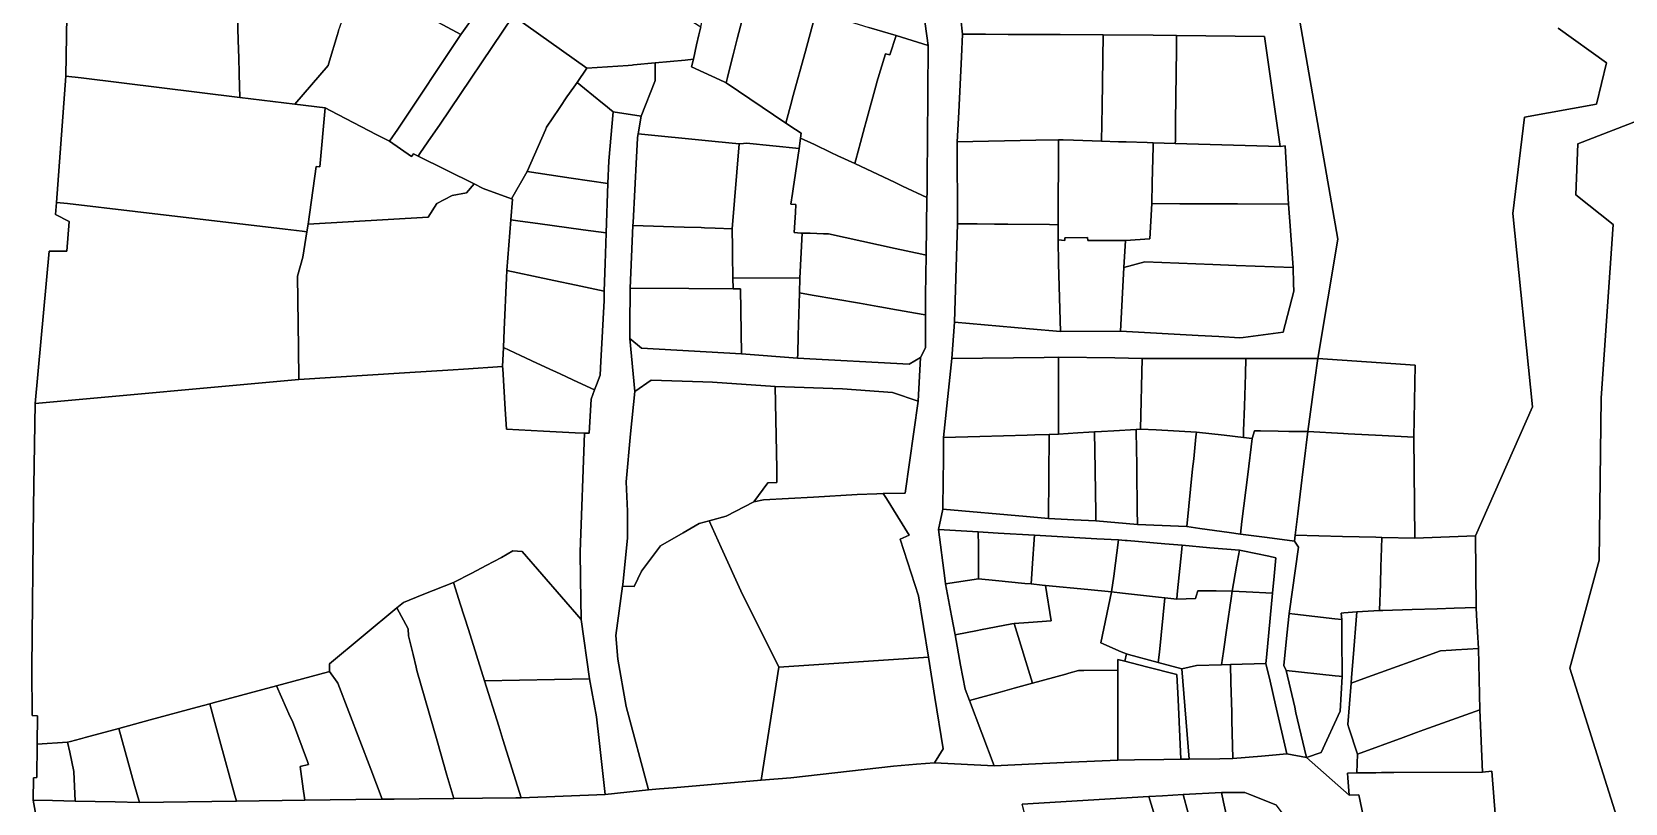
# Model space of a CAD drawing. Header units: inches. Extents: x 469449 to 472390, y 1000542 to 1004361.
# Drawn here: x 471767.5 to 472081, y 1001088.8 to 1001240.5 of the extents above; entities that cross this region are included whole.
import ezdxf

# ---------------------------------------------------------------- set-up
doc = ezdxf.new("R2010")
doc.units = ezdxf.units.IN
doc.header["$MEASUREMENT"] = 0
doc.layers.add('Gulele_10_07_New_Parcel', color=7, linetype='Continuous')

msp = doc.modelspace()

# ---------------------------------------------------------------- linework, layer by layer
at = {"layer": 'Gulele_10_07_New_Parcel'}
for points in [[(472097.52, 1001483.03), (472088.85, 1001455.86), (472086.35, 1001431.86), (472086.26, 1001429.87), (472086.08, 1001425.94), (472084.62, 1001394.42), (472085.99, 1001361.15), (472081.68, 1001338.57), (472070.96, 1001318.11), (472067.76, 1001275.52), (472075.54, 1001248.93), (472087.65, 1001241), (472085.56, 1001223.88), (472071.64, 1001218.5), (472071.22, 1001208.48), (472078.6, 1001202.64), (472076.23, 1001168.48), (472075.81, 1001136.6), (472070.1, 1001115.38), (472081.24, 1001080.03)], [(471774.44, 1001247.71), (471774.15, 1001231.84), (471772.35, 1001207), (471772.14, 1001204.62), (471774.8, 1001203.26), (471774.37, 1001197.4), (471770.91, 1001197.43), (471768.14, 1001167.43), (471767.81, 1001147.18), (471767.48, 1001115.43), (471767.48, 1001115.22), (471767.54, 1001106.04), (471768.57, 1001105.98), (471768.52, 1001100.42), (471768.49, 1001093.88), (471767.81, 1001093.81), (471767.74, 1001089.4), (471768.96, 1001082.5)], [(472016.25, 1001246.87), (472024.43, 1001199.79), (472020.52, 1001176.32), (472006.33, 1001176.32), (471985.9, 1001176.32), (471980.53, 1001176.39), (471969.44, 1001176.53), (471966.66, 1001176.5), (471948.5, 1001176.32), (471949.01, 1001183.41), (471963.76, 1001182.14), (471969.84, 1001181.61), (471981.65, 1001181.67), (471996.96, 1001180.82), (472000.99, 1001180.59), (472005.12, 1001180.36), (472005.82, 1001180.45), (472013.66, 1001181.49), (472015.75, 1001189.56), (472015.71, 1001191.05), (472015.63, 1001194.16), (472015.3, 1001198.74), (472014.97, 1001203.25), (472014.73, 1001206.64), (472014.07, 1001218.11), (472013.06, 1001217.97), (472010.02, 1001239.66), (471992.7, 1001239.82), (471988.07, 1001239.87), (471978.25, 1001239.96), (471969.81, 1001239.99), (471959.57, 1001240.04), (471955.12, 1001240.06), (471950.61, 1001240.08), (471949.95, 1001246.14)], [(472067.78, 1001241.25), (472077.28, 1001234.46), (472075.34, 1001226.3), (472061.18, 1001223.78), (472058.85, 1001204.83), (472062.73, 1001166.77), (472051.51, 1001141.43), (472039.59, 1001140.96), (472039.38, 1001160.84), (472039.66, 1001174.97), (472020.52, 1001176.32), (472024.43, 1001199.79), (472016.25, 1001246.87)], [(471862.16, 1001243.67), (471847.66, 1001222.21), (471845.97, 1001219.75), (471843.97, 1001216.81), (471843.47, 1001216.08), (471842.54, 1001216.57), (471842.17, 1001216.02), (471837.87, 1001219.02), (471839.47, 1001221.42), (471851.91, 1001240.03), (471852.06, 1001240.27), (471855.79, 1001245.52)], [(471942.91, 1001244.5), (471943.82, 1001237.88), (471937.51, 1001239.8), (471932.17, 1001241.42)], [(471949.95, 1001246.14), (471950.61, 1001240.08), (471950.38, 1001235.61), (471949.83, 1001224.75), (471949.54, 1001218.93), (471949.59, 1001202.81), (471949.01, 1001183.41), (471948.5, 1001176.32), (471946.87, 1001160.77), (471946.82, 1001156.25), (471946.78, 1001152.41), (471946.73, 1001146.64), (471945.88, 1001142.63), (471947.11, 1001133.1), (471947.26, 1001131.99), (471948.42, 1001125.7), (471949.11, 1001121.94), (471950.21, 1001115.95), (471951.08, 1001111.26), (471951.93, 1001109.02), (471956.84, 1001096.15), (471945.06, 1001096.77), (471946.8, 1001099.5), (471945.16, 1001109.63), (471943.87, 1001117.56), (471941.91, 1001129.61), (471938.31, 1001140.73), (471940.11, 1001141.55), (471935.61, 1001148.73), (471934.99, 1001149.71), (471939.3, 1001149.82), (471941.85, 1001167.88), (471942.3, 1001176.46), (471943.28, 1001178.42), (471943.28, 1001184.89), (471943.28, 1001188.72), (471943.41, 1001196.61), (471943.59, 1001207.96), (471943.6, 1001208.79), (471943.63, 1001212.44), (471943.68, 1001219.24), (471943.82, 1001237.88), (471942.91, 1001244.5)], [(471827.8, 1001240.73), (471827.73, 1001240.49), (471827.53, 1001239.82), (471826.03, 1001234.87), (471825.75, 1001233.92), (471819.25, 1001226.31), (471808.4, 1001227.64), (471808.26, 1001232.25), (471808.26, 1001232.47), (471808.17, 1001235.37), (471808.07, 1001238.89), (471807.93, 1001243.45)], [(472055.46, 1001085.88), (472054.7, 1001095.11), (472052.86, 1001094.94), (472052.36, 1001107.21), (472052.08, 1001119.22), (472051.73, 1001125.78), (472051.65, 1001127.31), (472051.51, 1001141.43), (472062.73, 1001166.77), (472058.85, 1001204.83), (472061.18, 1001223.78), (472075.34, 1001226.3), (472077.28, 1001234.46), (472067.78, 1001241.25)], [(472081.24, 1001080.03), (472070.1, 1001115.38), (472075.81, 1001136.6), (472076.23, 1001168.48), (472078.6, 1001202.64), (472071.22, 1001208.48), (472071.64, 1001218.5), (472085.56, 1001223.88)], [(471768.96, 1001082.5), (471767.74, 1001089.4), (471771.56, 1001089.32), (471775.98, 1001089.23), (471783.87, 1001089.06), (471788.64, 1001088.97), (471807.62, 1001089.24), (471807.74, 1001089.24), (471821.19, 1001089.42), (471836.21, 1001089.62), (471836.41, 1001089.62), (471838.78, 1001089.64), (471843.69, 1001089.68), (471850.47, 1001089.74), (471856.16, 1001089.79), (471862.69, 1001089.84), (471863.75, 1001089.88), (471880.27, 1001090.54), (471888.8, 1001091.46), (471890.98, 1001091.64), (471893.66, 1001091.87), (471910.97, 1001093.33), (471916.8, 1001093.83), (471937, 1001096.12), (471941.52, 1001096.48), (471945.06, 1001096.77), (471956.84, 1001096.15), (471964.97, 1001096.53), (471971.99, 1001096.86), (471981.12, 1001097.29), (471984.41, 1001097.33), (471990.21, 1001097.42), (471993.55, 1001097.46), (471995.18, 1001097.49), (472001.18, 1001097.57), (472003.78, 1001097.61), (472009.38, 1001098.08), (472010.83, 1001098.2), (472014.42, 1001098.51), (472018.23, 1001097.83), (472026.67, 1001090.42), (472028.59, 1001090.49), (472029.79, 1001084.48)], [(472012.21, 1001088.5), (472007.11, 1001090.53), (472006.12, 1001090.92), (472004.03, 1001090.92), (472001.52, 1001090.92), (471994.01, 1001090.51), (471989.92, 1001090.28), (471987.23, 1001090.14), (471962.34, 1001088.65)]]:
    msp.add_lwpolyline(points, dxfattribs=at)
for points in [[(471852.06, 1001240.27), (471851.91, 1001240.03), (471840.42, 1001246.2), (471837.61, 1001247.7), (471831.45, 1001251.01), (471832.59, 1001254.24), (471833.98, 1001258.14), (471835.76, 1001263.17), (471837.52, 1001268.14), (471837.83, 1001269.01), (471837.92, 1001269.28), (471838.41, 1001271.56), (471844.32, 1001267.67), (471845.68, 1001266.78), (471850.61, 1001263.54), (471862.85, 1001255.49), (471860.41, 1001252.03), (471855.79, 1001245.52)], [(471884.8, 1001233.95), (471876.69, 1001233.37), (471862.16, 1001243.67), (471862.52, 1001244.2), (471872.05, 1001258.82), (471881.98, 1001252.39), (471890.67, 1001246.87), (471896.39, 1001243.24), (471898.77, 1001241.72), (471899.07, 1001241.54), (471898.71, 1001239.96), (471898.26, 1001237.97), (471897.63, 1001235.15), (471895.99, 1001235), (471890.13, 1001234.44), (471885.84, 1001234.03), (471885.58, 1001234.01)], [(471808.26, 1001232.25), (471808.4, 1001227.64), (471777.15, 1001231.47), (471774.15, 1001231.84), (471774.44, 1001247.71), (471774.47, 1001249.66), (471774.48, 1001249.81), (471774.39, 1001254.06), (471790.5, 1001252.4), (471794.42, 1001252), (471795.52, 1001251.89), (471806.04, 1001250.8), (471806.78, 1001250.73), (471807.91, 1001243.63), (471807.93, 1001243.45), (471808.07, 1001238.89), (471808.17, 1001235.37), (471808.26, 1001232.47)], [(471839.47, 1001221.42), (471837.87, 1001219.02), (471835.24, 1001220.38), (471826.32, 1001225), (471825.2, 1001225.58), (471819.25, 1001226.31), (471825.75, 1001233.92), (471826.03, 1001234.87), (471827.53, 1001239.82), (471827.73, 1001240.49), (471827.8, 1001240.73), (471829.76, 1001246.24), (471831.45, 1001251.01), (471837.61, 1001247.7), (471840.42, 1001246.2), (471851.91, 1001240.03)], [(471904.32, 1001231.54), (471904.07, 1001230.54), (471903.71, 1001230.71), (471897.29, 1001233.67), (471897.63, 1001235.15), (471898.26, 1001237.97), (471898.71, 1001239.96), (471899.07, 1001241.54), (471899.82, 1001244.83), (471901.56, 1001252.53), (471903.06, 1001251.44), (471908.49, 1001248.91), (471907.21, 1001242.89), (471906.26, 1001239.15), (471905.46, 1001236.03), (471905.27, 1001235.27)], [(471916.98, 1001226.96), (471915.79, 1001222.61), (471904.07, 1001230.54), (471904.32, 1001231.54), (471905.27, 1001235.27), (471905.46, 1001236.03), (471906.26, 1001239.15), (471907.21, 1001242.89), (471908.49, 1001248.91), (471910.59, 1001247.94), (471910.68, 1001247.9), (471912.79, 1001247.26), (471917.08, 1001245.98), (471921.8, 1001244.56), (471919.66, 1001236.74), (471917.15, 1001227.56)], [(471864.94, 1001213.09), (471861.86, 1001207.7), (471856.26, 1001209.76), (471854.5, 1001210.63), (471843.47, 1001216.08), (471843.97, 1001216.81), (471845.97, 1001219.75), (471847.66, 1001222.21), (471862.16, 1001243.67), (471876.69, 1001233.37), (471874.76, 1001230.61), (471872.96, 1001228.05), (471872.89, 1001227.94), (471871.24, 1001225.48), (471868.75, 1001221.78), (471868.53, 1001221.28)], [(471937.51, 1001239.8), (471936.31, 1001236.01), (471935.44, 1001236.23), (471933.75, 1001230.67), (471933.72, 1001230.57), (471931.64, 1001222.93), (471931.32, 1001221.73), (471930.52, 1001218.8), (471929.58, 1001215.34), (471929.38, 1001214.63), (471926.08, 1001216.18), (471924.67, 1001216.84), (471921.43, 1001218.36), (471918.72, 1001219.63), (471918.87, 1001220.61), (471917.72, 1001221.36), (471915.79, 1001222.61), (471916.98, 1001226.96), (471917.15, 1001227.56), (471919.66, 1001236.74), (471921.8, 1001244.56), (471922.11, 1001244.47), (471928.17, 1001242.63), (471932.17, 1001241.42)], [(471943.82, 1001237.88), (471943.68, 1001219.24), (471943.63, 1001212.44), (471943.6, 1001208.79), (471943.59, 1001207.96), (471938.78, 1001210.22), (471937.36, 1001210.89), (471929.38, 1001214.63), (471929.58, 1001215.34), (471930.52, 1001218.8), (471931.32, 1001221.73), (471931.64, 1001222.93), (471933.72, 1001230.57), (471933.75, 1001230.67), (471935.44, 1001236.23), (471936.31, 1001236.01), (471937.51, 1001239.8)], [(471978.05, 1001225.88), (471977.95, 1001219.04), (471972.39, 1001219.21), (471970.41, 1001219.27), (471969.46, 1001219.29), (471965, 1001219.21), (471949.54, 1001218.93), (471949.83, 1001224.75), (471950.38, 1001235.61), (471950.61, 1001240.08), (471955.12, 1001240.06), (471959.57, 1001240.04), (471969.81, 1001239.99), (471978.25, 1001239.96)], [(471992.46, 1001219.18), (471992.45, 1001218.6), (471988.11, 1001218.73), (471986.93, 1001218.76), (471982.75, 1001218.89), (471981.28, 1001218.94), (471977.95, 1001219.04), (471978.05, 1001225.88), (471978.25, 1001239.96), (471988.07, 1001239.87), (471992.7, 1001239.82), (471992.67, 1001237.12), (471992.51, 1001222.88)], [(472010.02, 1001239.66), (472013.06, 1001217.97), (471992.45, 1001218.6), (471992.46, 1001219.18), (471992.51, 1001222.88), (471992.67, 1001237.12), (471992.7, 1001239.82)], [(471890.08, 1001230.78), (471887.34, 1001223.94), (471881.87, 1001224.83), (471880.04, 1001226.31), (471879.77, 1001226.54), (471876.21, 1001229.43), (471874.76, 1001230.61), (471876.69, 1001233.37), (471884.8, 1001233.95), (471885.58, 1001234.01), (471885.84, 1001234.03), (471890.13, 1001234.44), (471890.14, 1001230.95)], [(471918.72, 1001219.63), (471918.42, 1001217.6), (471908.06, 1001218.65), (471907.5, 1001218.59), (471906.65, 1001218.49), (471901.91, 1001218.97), (471900.59, 1001219.11), (471886.77, 1001220.5), (471887.34, 1001223.94), (471890.08, 1001230.78), (471890.14, 1001230.95), (471890.13, 1001234.44), (471895.99, 1001235), (471897.63, 1001235.15), (471897.29, 1001233.67), (471903.71, 1001230.71), (471904.07, 1001230.54), (471915.79, 1001222.61), (471917.72, 1001221.36), (471918.87, 1001220.61)], [(471825.2, 1001225.58), (471824.11, 1001213.99), (471823.41, 1001214.07), (471821.83, 1001202.7), (471821.59, 1001201.22), (471820.68, 1001201.33), (471817.35, 1001201.72), (471787.78, 1001205.19), (471774.47, 1001206.75), (471772.35, 1001207), (471774.15, 1001231.84), (471777.15, 1001231.47), (471808.4, 1001227.64), (471819.25, 1001226.31)], [(471880.97, 1001215.19), (471880.81, 1001210.7), (471873.62, 1001211.79), (471864.94, 1001213.09), (471868.53, 1001221.28), (471868.75, 1001221.78), (471871.24, 1001225.48), (471872.89, 1001227.94), (471872.96, 1001228.05), (471874.76, 1001230.61), (471876.21, 1001229.43), (471879.77, 1001226.54), (471880.04, 1001226.31), (471881.87, 1001224.83)], [(471826.32, 1001225), (471835.24, 1001220.38), (471837.87, 1001219.02), (471842.17, 1001216.02), (471842.54, 1001216.57), (471843.47, 1001216.08), (471854.5, 1001210.63), (471853.02, 1001208.87), (471850.16, 1001208.35), (471847.16, 1001206.8), (471845.44, 1001204.08), (471821.83, 1001202.7), (471823.41, 1001214.07), (471824.11, 1001213.99), (471825.2, 1001225.58)], [(471887.34, 1001223.94), (471886.77, 1001220.5), (471886.66, 1001219.79), (471886.63, 1001219.65), (471886.44, 1001215.88), (471885.76, 1001203.05), (471885.74, 1001202.48), (471885.17, 1001190.13), (471885.17, 1001189.95), (471885.13, 1001182.76), (471885.11, 1001180.24), (471886.12, 1001169.8), (471885.25, 1001161.46), (471884.38, 1001152.01), (471884.65, 1001146.23), (471884.65, 1001141), (471883.73, 1001131.77), (471883.7, 1001131.51), (471882.37, 1001121.79), (471882.75, 1001117.13), (471884.44, 1001107.86), (471888.8, 1001091.46), (471880.27, 1001090.54), (471879.43, 1001098.17), (471879.1, 1001101.17), (471878.58, 1001105.81), (471877.17, 1001113.25), (471875.54, 1001124.94), (471875.44, 1001132.94), (471875.44, 1001133.21), (471875.38, 1001138.11), (471875.38, 1001138.28), (471876.2, 1001161.61), (471877.11, 1001161.58), (471877.49, 1001168.3), (471878.18, 1001170.11), (471878.55, 1001171.09), (471879.29, 1001173.04), (471879.43, 1001175.76), (471879.56, 1001178.03), (471880.05, 1001187.73), (471880.1, 1001189.54), (471880.26, 1001195), (471880.38, 1001198.91), (471880.45, 1001201.03), (471880.81, 1001210.7), (471880.97, 1001215.19), (471881.87, 1001224.83)], [(471906.65, 1001218.49), (471905.25, 1001201.82), (471901.92, 1001201.93), (471899.85, 1001202), (471899.14, 1001202.03), (471895.84, 1001202.14), (471885.74, 1001202.48), (471885.76, 1001203.05), (471886.44, 1001215.88), (471886.63, 1001219.65), (471886.66, 1001219.79), (471886.77, 1001220.5), (471900.59, 1001219.11), (471901.91, 1001218.97)], [(471919.05, 1001200.95), (471918.58, 1001192.07), (471905.41, 1001192.18), (471905.33, 1001196.61), (471905.3, 1001198.19), (471905.24, 1001201.68), (471905.25, 1001201.82), (471906.65, 1001218.49), (471907.5, 1001218.59), (471908.06, 1001218.65), (471918.42, 1001217.6), (471917.26, 1001209.65), (471917.13, 1001208.74), (471916.82, 1001206.62), (471917.8, 1001206.56), (471917.71, 1001205.02), (471917.48, 1001201.06), (471918.79, 1001200.97)], [(471943.59, 1001207.96), (471943.41, 1001196.61), (471942.56, 1001196.8), (471937.32, 1001197.94), (471924.23, 1001200.81), (471923.25, 1001200.84), (471920.58, 1001200.92), (471918.79, 1001200.97), (471917.48, 1001201.06), (471917.71, 1001205.02), (471917.8, 1001206.56), (471916.82, 1001206.62), (471917.13, 1001208.74), (471917.26, 1001209.65), (471918.42, 1001217.6), (471918.72, 1001219.63), (471921.43, 1001218.36), (471924.67, 1001216.84), (471926.08, 1001216.18), (471929.38, 1001214.63), (471937.36, 1001210.89), (471938.78, 1001210.22)], [(471969.46, 1001219.29), (471969.38, 1001202.61), (471967.7, 1001202.63), (471959.51, 1001202.71), (471956.89, 1001202.73), (471953.45, 1001202.77), (471949.59, 1001202.81), (471949.54, 1001218.93), (471965, 1001219.21)], [(471987.8, 1001206.76), (471987.45, 1001199.83), (471982.62, 1001199.47), (471975.22, 1001199.53), (471975.16, 1001200.07), (471970.74, 1001200.01), (471970.74, 1001199.53), (471969.37, 1001199.61), (471969.38, 1001202.61), (471969.46, 1001219.29), (471970.41, 1001219.27), (471972.39, 1001219.21), (471977.95, 1001219.04), (471981.28, 1001218.94), (471982.75, 1001218.89), (471986.93, 1001218.76), (471988.11, 1001218.73), (471988.09, 1001217.98), (471987.91, 1001210.84)], [(471992.45, 1001218.6), (472013.06, 1001217.97), (472014.07, 1001218.11), (472014.73, 1001206.64), (472004.69, 1001206.69), (472001.18, 1001206.7), (471999.01, 1001206.71), (471994.74, 1001206.73), (471993.31, 1001206.74), (471987.8, 1001206.76), (471987.91, 1001210.84), (471988.09, 1001217.98), (471988.11, 1001218.73)], [(471880.81, 1001210.7), (471880.45, 1001201.03), (471875.98, 1001201.63), (471867.05, 1001202.83), (471863.55, 1001203.3), (471861.72, 1001203.54), (471862.04, 1001207.63), (471861.86, 1001207.7), (471864.94, 1001213.09), (471873.62, 1001211.79)], [(471840.79, 1001173.48), (471819.99, 1001172.16), (471819.92, 1001178.4), (471819.77, 1001192.46), (471820.77, 1001196.22), (471821.59, 1001201.22), (471821.83, 1001202.7), (471845.44, 1001204.08), (471847.16, 1001206.8), (471850.16, 1001208.35), (471853.02, 1001208.87), (471854.5, 1001210.63), (471856.26, 1001209.76), (471861.86, 1001207.7), (471862.04, 1001207.63), (471861.72, 1001203.54), (471860.95, 1001193.63), (471860.84, 1001192.13), (471860.41, 1001181.93), (471860.26, 1001178.48), (471860.1, 1001174.71), (471852.4, 1001174.22), (471850.39, 1001174.09)], [(471821.59, 1001201.22), (471820.77, 1001196.22), (471819.77, 1001192.46), (471819.92, 1001178.4), (471819.99, 1001172.16), (471768.14, 1001167.43), (471770.91, 1001197.43), (471774.37, 1001197.4), (471774.8, 1001203.26), (471772.14, 1001204.62), (471772.35, 1001207), (471774.47, 1001206.75), (471787.78, 1001205.19), (471817.35, 1001201.72), (471820.68, 1001201.33)], [(472015.3, 1001198.74), (472015.63, 1001194.16), (472004.42, 1001194.59), (471999.81, 1001194.77), (471986.43, 1001195.29), (471982.33, 1001194.22), (471982.62, 1001199.47), (471987.45, 1001199.83), (471987.8, 1001206.76), (471993.31, 1001206.74), (471994.74, 1001206.73), (471999.01, 1001206.71), (472001.18, 1001206.7), (472004.69, 1001206.69), (472014.73, 1001206.64), (472014.97, 1001203.25)], [(471880.26, 1001195), (471880.1, 1001189.54), (471874.55, 1001190.72), (471870.16, 1001191.66), (471866.18, 1001192.51), (471863.08, 1001193.17), (471860.95, 1001193.63), (471861.72, 1001203.54), (471863.55, 1001203.3), (471867.05, 1001202.83), (471875.98, 1001201.63), (471880.45, 1001201.03), (471880.38, 1001198.91)], [(471905.41, 1001192.18), (471905.46, 1001190), (471896.71, 1001190.06), (471885.17, 1001190.13), (471885.74, 1001202.48), (471895.84, 1001202.14), (471899.14, 1001202.03), (471899.85, 1001202), (471901.92, 1001201.93), (471905.25, 1001201.82), (471905.24, 1001201.68), (471905.3, 1001198.19), (471905.33, 1001196.61)], [(471943.28, 1001188.72), (471943.28, 1001184.89), (471942.81, 1001184.97), (471936.45, 1001186.08), (471934.72, 1001186.38), (471933.9, 1001186.52), (471930.29, 1001187.15), (471921.02, 1001188.76), (471918.5, 1001189.2), (471918.58, 1001192.07), (471919.05, 1001200.95), (471918.79, 1001200.97), (471920.58, 1001200.92), (471923.25, 1001200.84), (471924.23, 1001200.81), (471937.32, 1001197.94), (471942.56, 1001196.8), (471943.41, 1001196.61)], [(471969.49, 1001194.91), (471969.84, 1001181.61), (471963.76, 1001182.14), (471949.01, 1001183.41), (471949.59, 1001202.81), (471953.45, 1001202.77), (471956.89, 1001202.73), (471959.51, 1001202.71), (471967.7, 1001202.63), (471969.38, 1001202.61), (471969.37, 1001199.61)], [(471982.62, 1001199.47), (471982.33, 1001194.22), (471981.65, 1001181.67), (471969.84, 1001181.61), (471969.49, 1001194.91), (471969.37, 1001199.61), (471970.74, 1001199.53), (471970.74, 1001200.01), (471975.16, 1001200.07), (471975.22, 1001199.53)], [(471878.55, 1001171.09), (471878.18, 1001170.11), (471874.04, 1001172.04), (471872.56, 1001172.73), (471870.6, 1001173.65), (471870.12, 1001173.87), (471866.85, 1001175.4), (471863.63, 1001176.9), (471860.26, 1001178.48), (471860.41, 1001181.93), (471860.84, 1001192.13), (471860.95, 1001193.63), (471863.08, 1001193.17), (471866.18, 1001192.51), (471870.16, 1001191.66), (471874.55, 1001190.72), (471880.1, 1001189.54), (471880.05, 1001187.73), (471879.56, 1001178.03), (471879.43, 1001175.76), (471879.29, 1001173.04)], [(472005.82, 1001180.45), (472005.12, 1001180.36), (472000.99, 1001180.59), (471996.96, 1001180.82), (471981.65, 1001181.67), (471982.33, 1001194.22), (471986.43, 1001195.29), (471999.81, 1001194.77), (472004.42, 1001194.59), (472015.63, 1001194.16), (472015.71, 1001191.05), (472015.75, 1001189.56), (472013.66, 1001181.49)], [(471918.58, 1001192.07), (471918.5, 1001189.2), (471918.27, 1001180.79), (471918.17, 1001177.19), (471918.14, 1001176.34), (471907.09, 1001177.22), (471906.93, 1001190), (471905.46, 1001190), (471905.41, 1001192.18)], [(471896.71, 1001190.06), (471905.46, 1001190), (471906.93, 1001190), (471907.09, 1001177.22), (471887.4, 1001178.31), (471885.11, 1001180.24), (471885.13, 1001182.76), (471885.17, 1001189.95), (471885.17, 1001190.13)], [(471942.3, 1001176.46), (471940.12, 1001175.15), (471918.14, 1001176.34), (471918.17, 1001177.19), (471918.27, 1001180.79), (471918.5, 1001189.2), (471921.02, 1001188.76), (471930.29, 1001187.15), (471933.9, 1001186.52), (471934.72, 1001186.38), (471936.45, 1001186.08), (471942.81, 1001184.97), (471943.28, 1001184.89), (471943.28, 1001178.42)], [(471877.49, 1001168.3), (471877.11, 1001161.58), (471876.2, 1001161.61), (471874.38, 1001161.7), (471868.15, 1001162.01), (471860.86, 1001162.37), (471860.61, 1001166.35), (471860.13, 1001174.24), (471860.1, 1001174.71), (471860.26, 1001178.48), (471863.63, 1001176.9), (471866.85, 1001175.4), (471870.12, 1001173.87), (471870.6, 1001173.65), (471872.56, 1001172.73), (471874.04, 1001172.04), (471878.18, 1001170.11)], [(471907.09, 1001177.22), (471918.14, 1001176.34), (471940.12, 1001175.15), (471942.3, 1001176.46), (471941.85, 1001167.88), (471936.84, 1001169.57), (471926.99, 1001170.34), (471913.72, 1001170.77), (471901.41, 1001171.64), (471899.49, 1001171.7), (471889.32, 1001172.02), (471886.12, 1001169.8), (471885.11, 1001180.24), (471887.4, 1001178.31)], [(471875.54, 1001124.94), (471863.97, 1001138.3), (471862.13, 1001138.45), (471859.91, 1001137.14), (471856.84, 1001135.54), (471854.06, 1001134.09), (471850.46, 1001132.22), (471848.6, 1001131.48), (471844.28, 1001129.78), (471840.6, 1001128.32), (471839.93, 1001127.78), (471839.29, 1001127.24), (471826.01, 1001116.25), (471826.03, 1001114.72), (471825.84, 1001114.67), (471815.64, 1001111.91), (471803.17, 1001108.54), (471802.47, 1001108.35), (471800.01, 1001107.68), (471790.79, 1001105.19), (471784.61, 1001103.52), (471777.98, 1001101.73), (471777.06, 1001101.48), (471775.11, 1001100.96), (471774.49, 1001100.79), (471768.52, 1001100.42), (471768.57, 1001105.98), (471767.54, 1001106.04), (471767.48, 1001115.22), (471767.48, 1001115.43), (471767.81, 1001147.18), (471768.14, 1001167.43), (471819.99, 1001172.16), (471840.79, 1001173.48), (471850.39, 1001174.09), (471852.4, 1001174.22), (471860.1, 1001174.71), (471860.13, 1001174.24), (471860.61, 1001166.35), (471860.86, 1001162.37), (471868.15, 1001162.01), (471874.38, 1001161.7), (471876.2, 1001161.61), (471875.38, 1001138.28), (471875.38, 1001138.11), (471875.44, 1001133.21), (471875.44, 1001132.94)], [(471954.02, 1001160.97), (471946.87, 1001160.77), (471948.5, 1001176.32), (471966.66, 1001176.5), (471969.44, 1001176.53), (471969.44, 1001174.31), (471969.44, 1001172.01), (471969.44, 1001161.41), (471967.66, 1001161.36), (471964.81, 1001161.28), (471963.32, 1001161.23)], [(471973.26, 1001161.64), (471969.44, 1001161.41), (471969.44, 1001172.01), (471969.44, 1001174.31), (471969.44, 1001176.53), (471980.53, 1001176.39), (471985.9, 1001176.32), (471985.62, 1001162.4), (471984.77, 1001162.35), (471980.35, 1001162.08), (471977.95, 1001161.93), (471976.54, 1001161.84), (471975.46, 1001161.78)], [(472005.89, 1001162.08), (472005.85, 1001160.76), (472002.06, 1001161.2), (471996.61, 1001161.83), (471988.69, 1001162.24), (471985.62, 1001162.4), (471985.9, 1001176.32), (472006.33, 1001176.32), (472006.23, 1001173.19), (472006.04, 1001166.93)], [(472019.93, 1001172.07), (472018.53, 1001161.9), (472017.6, 1001161.92), (472014.77, 1001161.96), (472012.69, 1001161.98), (472009.22, 1001162.03), (472008.03, 1001162.05), (472007.6, 1001160.56), (472005.85, 1001160.76), (472005.89, 1001162.08), (472006.04, 1001166.93), (472006.23, 1001173.19), (472006.33, 1001176.32), (472020.52, 1001176.32)], [(472039.66, 1001174.97), (472039.38, 1001160.84), (472033.14, 1001161.16), (472026.44, 1001161.5), (472025.54, 1001161.55), (472018.53, 1001161.9), (472019.93, 1001172.07), (472020.52, 1001176.32)], [(471887.44, 1001134.45), (471885.97, 1001131.45), (471883.7, 1001131.51), (471883.73, 1001131.77), (471884.65, 1001141), (471884.65, 1001146.23), (471884.38, 1001152.01), (471885.25, 1001161.46), (471886.12, 1001169.8), (471889.32, 1001172.02), (471899.49, 1001171.7), (471901.41, 1001171.64), (471913.72, 1001170.77), (471914.04, 1001154.56), (471914.05, 1001154.26), (471914.03, 1001151.9), (471912.26, 1001151.86), (471909.53, 1001148.12), (471904.09, 1001145.28), (471900.74, 1001144.36), (471898.75, 1001143.81), (471895.61, 1001142.03), (471891.14, 1001139.41)], [(471911.43, 1001148.49), (471909.53, 1001148.12), (471912.26, 1001151.86), (471914.03, 1001151.9), (471914.05, 1001154.26), (471914.04, 1001154.56), (471913.72, 1001170.77), (471926.99, 1001170.34), (471936.84, 1001169.57), (471941.85, 1001167.88), (471939.3, 1001149.82), (471934.99, 1001149.71), (471933.71, 1001149.67), (471929.87, 1001149.53), (471921.28, 1001149.04)], [(471984.95, 1001146.61), (471984.98, 1001143.65), (471976.82, 1001144.36), (471976.79, 1001146.21), (471976.73, 1001149.78), (471976.66, 1001154.45), (471976.54, 1001161.84), (471977.95, 1001161.93), (471980.35, 1001162.08), (471984.77, 1001162.35), (471984.82, 1001158.15), (471984.85, 1001155.77), (471984.86, 1001154.32)], [(471995.86, 1001154.56), (471994.69, 1001143.23), (471984.98, 1001143.65), (471984.95, 1001146.61), (471984.86, 1001154.32), (471984.85, 1001155.77), (471984.82, 1001158.15), (471984.77, 1001162.35), (471985.62, 1001162.4), (471988.69, 1001162.24), (471996.61, 1001161.83), (471996.51, 1001160.9), (471996.07, 1001156.57)], [(471967.66, 1001161.36), (471967.52, 1001144.79), (471963.16, 1001145.18), (471946.73, 1001146.64), (471946.78, 1001152.41), (471946.82, 1001156.25), (471946.87, 1001160.77), (471954.02, 1001160.97), (471963.32, 1001161.23), (471964.81, 1001161.28)], [(471976.79, 1001146.21), (471976.82, 1001144.36), (471972.46, 1001144.56), (471967.52, 1001144.79), (471967.66, 1001161.36), (471969.44, 1001161.41), (471973.26, 1001161.64), (471975.46, 1001161.78), (471976.54, 1001161.84), (471976.66, 1001154.45), (471976.73, 1001149.78)], [(472005.57, 1001144.21), (472005.26, 1001141.74), (472003.05, 1001142.05), (471997.28, 1001142.86), (471994.69, 1001143.23), (471995.86, 1001154.56), (471996.07, 1001156.57), (471996.51, 1001160.9), (471996.61, 1001161.83), (472002.06, 1001161.2), (472005.85, 1001160.76), (472007.6, 1001160.56), (472006.72, 1001153.44)], [(472016.04, 1001141.52), (472015.91, 1001140.39), (472010.54, 1001141.07), (472005.26, 1001141.74), (472005.57, 1001144.21), (472006.72, 1001153.44), (472007.6, 1001160.56), (472008.03, 1001162.05), (472009.22, 1001162.03), (472012.69, 1001161.98), (472014.77, 1001161.96), (472017.6, 1001161.92), (472018.53, 1001161.9), (472018.21, 1001159.26), (472018.08, 1001158.2), (472017.43, 1001152.91), (472017.37, 1001152.34), (472016.56, 1001145.72)], [(472039.38, 1001160.84), (472039.59, 1001140.96), (472033.06, 1001141.11), (472031.93, 1001141.14), (472025.32, 1001141.3), (472016.04, 1001141.52), (472016.56, 1001145.72), (472017.37, 1001152.34), (472017.43, 1001152.91), (472018.08, 1001158.2), (472018.21, 1001159.26), (472018.53, 1001161.9), (472025.54, 1001161.55), (472026.44, 1001161.5), (472033.14, 1001161.16)], [(471943.87, 1001117.56), (471914.47, 1001115.55), (471907.34, 1001129.77), (471907.28, 1001129.88), (471903.12, 1001139.09), (471900.74, 1001144.36), (471904.09, 1001145.28), (471909.53, 1001148.12), (471911.43, 1001148.49), (471921.28, 1001149.04), (471929.87, 1001149.53), (471933.71, 1001149.67), (471934.99, 1001149.71), (471935.61, 1001148.73), (471940.11, 1001141.55), (471938.31, 1001140.73), (471941.91, 1001129.61)], [(471963.16, 1001145.18), (471967.52, 1001144.79), (471972.46, 1001144.56), (471976.82, 1001144.36), (471984.98, 1001143.65), (471994.69, 1001143.23), (471997.28, 1001142.86), (472003.05, 1001142.05), (472005.26, 1001141.74), (472010.54, 1001141.07), (472015.91, 1001140.39), (472016.67, 1001139.15), (472014.82, 1001126.15), (472014.4, 1001121.87), (472013.83, 1001115.93), (472014.25, 1001114.95), (472015.94, 1001107.7), (472016.19, 1001106.61), (472017.86, 1001099.43), (472018.23, 1001097.83), (472014.42, 1001098.51), (472012.18, 1001108.15), (472011.09, 1001112.83), (472010.28, 1001116.3), (472010.39, 1001117.45), (472011.58, 1001130.13), (472011.89, 1001133.49), (472012.23, 1001137.11), (472010.85, 1001137.39), (472005.76, 1001138.43), (472005.08, 1001138.57), (471999.24, 1001139.07), (471993.83, 1001139.54), (471990.39, 1001139.84), (471982.95, 1001140.49), (471982.59, 1001140.52), (471981.3, 1001140.59), (471977.01, 1001140.84), (471964.74, 1001141.55), (471957.62, 1001141.96), (471953.68, 1001142.18), (471945.88, 1001142.63), (471946.73, 1001146.64)], [(471903.12, 1001139.09), (471907.28, 1001129.88), (471907.34, 1001129.77), (471914.47, 1001115.55), (471910.97, 1001093.33), (471893.66, 1001091.87), (471890.98, 1001091.64), (471888.8, 1001091.46), (471884.44, 1001107.86), (471882.75, 1001117.13), (471882.37, 1001121.79), (471883.7, 1001131.51), (471885.97, 1001131.45), (471887.44, 1001134.45), (471891.14, 1001139.41), (471895.61, 1001142.03), (471898.75, 1001143.81), (471900.74, 1001144.36)], [(471953.76, 1001132.96), (471947.26, 1001131.99), (471947.11, 1001133.1), (471945.88, 1001142.63), (471953.68, 1001142.18), (471953.7, 1001139.43)], [(471964.25, 1001133.96), (471964.12, 1001131.94), (471962.83, 1001132.06), (471957.09, 1001132.63), (471953.76, 1001132.96), (471953.7, 1001139.43), (471953.68, 1001142.18), (471957.62, 1001141.96), (471964.74, 1001141.55), (471964.68, 1001140.69), (471964.38, 1001135.97)], [(471980.33, 1001133.49), (471979.91, 1001130.36), (471975.26, 1001130.83), (471966.91, 1001131.66), (471966.26, 1001131.72), (471964.12, 1001131.94), (471964.25, 1001133.96), (471964.38, 1001135.97), (471964.68, 1001140.69), (471964.74, 1001141.55), (471977.01, 1001140.84), (471981.3, 1001140.59)], [(471992.84, 1001129.96), (471992.74, 1001128.98), (471990.38, 1001129.22), (471989.16, 1001129.36), (471982.05, 1001130.13), (471979.91, 1001130.36), (471980.33, 1001133.49), (471981.3, 1001140.59), (471982.59, 1001140.52), (471982.95, 1001140.49), (471990.39, 1001139.84), (471993.83, 1001139.54), (471993.75, 1001138.76)], [(472025.11, 1001126.22), (472025.18, 1001124.94), (472023.82, 1001125.1), (472015.99, 1001126.01), (472014.82, 1001126.15), (472016.67, 1001139.15), (472015.91, 1001140.39), (472016.04, 1001141.52), (472025.32, 1001141.3), (472031.93, 1001141.14), (472033.06, 1001141.11), (472033, 1001138.99), (472032.89, 1001135.28), (472032.79, 1001131.97), (472032.63, 1001126.72), (472028.16, 1001126.43), (472025.59, 1001126.26)], [(472051.51, 1001141.43), (472051.65, 1001127.31), (472047.29, 1001127.18), (472043.97, 1001127.07), (472039.02, 1001126.92), (472033.25, 1001126.74), (472032.63, 1001126.72), (472032.79, 1001131.97), (472032.89, 1001135.28), (472033, 1001138.99), (472033.06, 1001141.11), (472039.59, 1001140.96)], [(471877.17, 1001113.25), (471856.53, 1001112.89), (471853.36, 1001122.97), (471851.77, 1001128.05), (471851.18, 1001129.92), (471850.46, 1001132.22), (471854.06, 1001134.09), (471856.84, 1001135.54), (471859.91, 1001137.14), (471862.13, 1001138.45), (471863.97, 1001138.3), (471875.54, 1001124.94)], [(472004.51, 1001135.42), (472003.62, 1001130.52), (472000.49, 1001130.56), (471998.51, 1001130.58), (471996.88, 1001130.6), (471996.55, 1001129.57), (471996.39, 1001129.06), (471992.74, 1001128.98), (471992.84, 1001129.96), (471993.75, 1001138.76), (471993.83, 1001139.54), (471999.24, 1001139.07), (472005.08, 1001138.57)], [(472011.89, 1001133.49), (472011.58, 1001130.13), (472006.36, 1001130.39), (472003.62, 1001130.52), (472004.51, 1001135.42), (472005.08, 1001138.57), (472005.76, 1001138.43), (472010.85, 1001137.39), (472012.23, 1001137.11)], [(471856.16, 1001089.79), (471850.47, 1001089.74), (471849.14, 1001094.34), (471847.21, 1001101.06), (471843.22, 1001114.92), (471843.06, 1001115.59), (471842.47, 1001118.08), (471841.6, 1001121.75), (471841.55, 1001123.09), (471839.29, 1001127.24), (471839.93, 1001127.78), (471840.6, 1001128.32), (471844.28, 1001129.78), (471848.6, 1001131.48), (471850.46, 1001132.22), (471851.18, 1001129.92), (471851.77, 1001128.05), (471853.36, 1001122.97), (471856.53, 1001112.89), (471859.34, 1001103.94), (471860.16, 1001101.33), (471863.75, 1001089.88), (471862.69, 1001089.84)], [(471953.5, 1001122.79), (471949.11, 1001121.94), (471948.42, 1001125.7), (471947.26, 1001131.99), (471953.76, 1001132.96), (471957.09, 1001132.63), (471962.83, 1001132.06), (471964.12, 1001131.94), (471966.26, 1001131.72), (471966.91, 1001131.66), (471968.05, 1001124.67), (471963.56, 1001124.37), (471960.74, 1001124.18), (471960.29, 1001124.1), (471954.11, 1001122.91)], [(471982.83, 1001118.17), (471982.55, 1001116.74), (471981.12, 1001117.11), (471981.12, 1001115), (471974.45, 1001114.93), (471973.41, 1001114.92), (471971.49, 1001114.39), (471970.9, 1001114.23), (471964.33, 1001112.43), (471960.74, 1001124.18), (471963.56, 1001124.37), (471968.05, 1001124.67), (471966.91, 1001131.66), (471975.26, 1001130.83), (471979.91, 1001130.36), (471977.79, 1001120.37), (471981.82, 1001118.61)], [(471989.31, 1001118.51), (471989.1, 1001116.48), (471983.26, 1001118.06), (471982.83, 1001118.17), (471981.82, 1001118.61), (471977.79, 1001120.37), (471979.91, 1001130.36), (471982.05, 1001130.13), (471989.16, 1001129.36), (471990.38, 1001129.22)], [(472003.41, 1001129.05), (472002.57, 1001123.28), (472001.9, 1001118.68), (472001.52, 1001116.04), (471996.64, 1001115.9), (471993.71, 1001115.25), (471989.1, 1001116.48), (471989.31, 1001118.51), (471990.38, 1001129.22), (471992.74, 1001128.98), (471996.39, 1001129.06), (471996.55, 1001129.57), (471996.88, 1001130.6), (471998.51, 1001130.58), (472000.49, 1001130.56), (472003.62, 1001130.52)], [(472003.29, 1001116.09), (472001.52, 1001116.04), (472001.9, 1001118.68), (472002.57, 1001123.28), (472003.41, 1001129.05), (472003.62, 1001130.52), (472006.36, 1001130.39), (472011.58, 1001130.13), (472010.39, 1001117.45), (472010.28, 1001116.3)], [(471838.78, 1001089.64), (471836.41, 1001089.62), (471834.17, 1001095.48), (471827.68, 1001112.42), (471827.54, 1001112.62), (471826.03, 1001114.72), (471826.01, 1001116.25), (471839.29, 1001127.24), (471841.55, 1001123.09), (471841.6, 1001121.75), (471842.47, 1001118.08), (471843.06, 1001115.59), (471843.22, 1001114.92), (471847.21, 1001101.06), (471849.14, 1001094.34), (471850.47, 1001089.74), (471843.69, 1001089.68)], [(472025.2, 1001121.49), (472025.25, 1001113.74), (472024.72, 1001113.8), (472023.88, 1001113.89), (472014.25, 1001114.95), (472013.83, 1001115.93), (472014.4, 1001121.87), (472014.82, 1001126.15), (472015.99, 1001126.01), (472023.82, 1001125.1), (472025.18, 1001124.94)], [(472027.44, 1001117.38), (472027.13, 1001113.51), (472027.04, 1001112.41), (472026.39, 1001104.28), (472026.6, 1001103.65), (472028.3, 1001098.48), (472028.16, 1001094.8), (472026.32, 1001094.75), (472026.39, 1001093.81), (472026.67, 1001090.42), (472018.23, 1001097.83), (472021.14, 1001098.76), (472024.9, 1001106.92), (472025.25, 1001113.74), (472025.2, 1001121.49), (472025.18, 1001124.94), (472025.11, 1001126.22), (472025.59, 1001126.26), (472028.16, 1001126.43)], [(472029.53, 1001113.32), (472027.04, 1001112.41), (472027.13, 1001113.51), (472027.44, 1001117.38), (472028.16, 1001126.43), (472032.63, 1001126.72), (472033.25, 1001126.74), (472039.02, 1001126.92), (472043.97, 1001127.07), (472047.29, 1001127.18), (472051.65, 1001127.31), (472051.73, 1001125.78), (472052.08, 1001119.22), (472049.93, 1001119.1), (472047.63, 1001118.97), (472046.76, 1001118.92), (472044.62, 1001118.79), (472040.82, 1001117.41), (472038.66, 1001116.63), (472036.08, 1001115.69)], [(471957.96, 1001110.68), (471951.93, 1001109.02), (471951.08, 1001111.26), (471950.21, 1001115.95), (471949.11, 1001121.94), (471953.5, 1001122.79), (471954.11, 1001122.91), (471960.29, 1001124.1), (471960.74, 1001124.18), (471964.33, 1001112.43), (471960.73, 1001111.44)], [(472037.26, 1001101.73), (472028.3, 1001098.48), (472026.6, 1001103.65), (472026.39, 1001104.28), (472027.04, 1001112.41), (472029.53, 1001113.32), (472036.08, 1001115.69), (472038.66, 1001116.63), (472040.82, 1001117.41), (472044.62, 1001118.79), (472046.76, 1001118.92), (472047.63, 1001118.97), (472049.93, 1001119.1), (472052.08, 1001119.22), (472052.36, 1001107.21), (472041.35, 1001103.22), (472039.92, 1001102.7)], [(471916.8, 1001093.83), (471910.97, 1001093.33), (471914.47, 1001115.55), (471943.87, 1001117.56), (471945.16, 1001109.63), (471946.8, 1001099.5), (471945.06, 1001096.77), (471941.52, 1001096.48), (471937, 1001096.12)], [(471984.41, 1001097.33), (471981.12, 1001097.29), (471981.12, 1001108.99), (471981.12, 1001109.63), (471981.12, 1001111.5), (471981.12, 1001114.11), (471981.12, 1001115), (471981.12, 1001117.11), (471982.55, 1001116.74), (471986.79, 1001115.65), (471992.74, 1001114.11), (471992.98, 1001109.19), (471993.55, 1001097.46), (471990.21, 1001097.42)], [(471983.26, 1001118.06), (471989.1, 1001116.48), (471993.71, 1001115.25), (471995.18, 1001097.49), (471993.55, 1001097.46), (471992.98, 1001109.19), (471992.74, 1001114.11), (471986.79, 1001115.65), (471982.55, 1001116.74), (471982.83, 1001118.17)], [(472001.18, 1001097.57), (471995.18, 1001097.49), (471993.71, 1001115.25), (471996.64, 1001115.9), (472001.52, 1001116.04), (472003.29, 1001116.09), (472003.38, 1001112.62), (472003.54, 1001106.63), (472003.58, 1001105.13), (472003.78, 1001097.61)], [(472009.38, 1001098.08), (472003.78, 1001097.61), (472003.58, 1001105.13), (472003.54, 1001106.63), (472003.38, 1001112.62), (472003.29, 1001116.09), (472010.28, 1001116.3), (472011.09, 1001112.83), (472012.18, 1001108.15), (472014.42, 1001098.51), (472010.83, 1001098.2)], [(471836.21, 1001089.62), (471821.19, 1001089.42), (471821.12, 1001089.9), (471820.87, 1001091.66), (471820.25, 1001096.04), (471821.94, 1001096.42), (471821.71, 1001097.04), (471818.73, 1001104.92), (471818.67, 1001105.05), (471818.07, 1001106.41), (471817.61, 1001107.45), (471815.64, 1001111.91), (471825.84, 1001114.67), (471826.03, 1001114.72), (471827.54, 1001112.62), (471827.68, 1001112.42), (471834.17, 1001095.48), (471836.41, 1001089.62)], [(471880.27, 1001090.54), (471863.75, 1001089.88), (471860.16, 1001101.33), (471859.34, 1001103.94), (471856.53, 1001112.89), (471877.17, 1001113.25), (471878.58, 1001105.81), (471879.1, 1001101.17), (471879.43, 1001098.17)], [(471964.97, 1001096.53), (471956.84, 1001096.15), (471951.93, 1001109.02), (471957.96, 1001110.68), (471960.73, 1001111.44), (471964.33, 1001112.43), (471970.9, 1001114.23), (471971.49, 1001114.39), (471973.41, 1001114.92), (471974.45, 1001114.93), (471981.12, 1001115), (471981.12, 1001114.11), (471981.12, 1001111.5), (471981.12, 1001109.63), (471981.12, 1001108.99), (471981.12, 1001097.29), (471971.99, 1001096.86)], [(472021.14, 1001098.76), (472018.23, 1001097.83), (472017.86, 1001099.43), (472016.19, 1001106.61), (472015.94, 1001107.7), (472014.25, 1001114.95), (472023.88, 1001113.89), (472024.72, 1001113.8), (472025.25, 1001113.74), (472024.9, 1001106.92)], [(471821.19, 1001089.42), (471807.74, 1001089.24), (471807.44, 1001090.33), (471804.47, 1001101.09), (471803.27, 1001105.44), (471802.47, 1001108.35), (471803.17, 1001108.54), (471815.64, 1001111.91), (471817.61, 1001107.45), (471818.07, 1001106.41), (471818.67, 1001105.05), (471818.73, 1001104.92), (471821.71, 1001097.04), (471821.94, 1001096.42), (471820.25, 1001096.04), (471820.87, 1001091.66), (471821.12, 1001089.9)], [(471807.62, 1001089.24), (471788.64, 1001088.97), (471787.64, 1001092.56), (471784.61, 1001103.52), (471790.79, 1001105.19), (471800.01, 1001107.68), (471802.47, 1001108.35), (471803.27, 1001105.44), (471804.47, 1001101.09), (471807.44, 1001090.33), (471807.74, 1001089.24)], [(472031.93, 1001094.82), (472028.16, 1001094.8), (472028.3, 1001098.48), (472037.26, 1001101.73), (472039.92, 1001102.7), (472041.35, 1001103.22), (472052.36, 1001107.21), (472052.86, 1001094.94), (472035.43, 1001094.84), (472033.02, 1001094.83)], [(471787.64, 1001092.56), (471788.64, 1001088.97), (471783.87, 1001089.06), (471775.98, 1001089.23), (471775.76, 1001095.05), (471774.92, 1001098.83), (471774.49, 1001100.79), (471775.11, 1001100.96), (471777.06, 1001101.48), (471777.98, 1001101.73), (471784.61, 1001103.52)], [(471775.76, 1001095.05), (471775.98, 1001089.23), (471771.56, 1001089.32), (471767.74, 1001089.4), (471767.81, 1001093.81), (471768.49, 1001093.88), (471768.52, 1001100.42), (471774.49, 1001100.79), (471774.92, 1001098.83)], [(472054.7, 1001095.11), (472055.46, 1001085.88), (472053.38, 1001085.68), (472047.83, 1001085.13), (472046.86, 1001085.03), (472045.7, 1001084.91), (472044.71, 1001084.82), (472036.16, 1001083.97), (472030.01, 1001083.36), (472029.79, 1001084.48), (472028.59, 1001090.49), (472026.67, 1001090.42), (472026.39, 1001093.81), (472026.32, 1001094.75), (472028.16, 1001094.8), (472031.93, 1001094.82), (472033.02, 1001094.83), (472035.43, 1001094.84), (472052.86, 1001094.94)], [(471971, 1001061.68), (471969.36, 1001061.63), (471966.44, 1001072.86), (471965.66, 1001075.86), (471962.34, 1001088.65), (471987.23, 1001090.14), (471988.84, 1001084.95), (471989.73, 1001082.06), (471991.57, 1001076.1), (471992, 1001074.72), (471993.09, 1001071.54), (471989, 1001070), (471985.32, 1001068.61), (471983.84, 1001068.05), (471982.68, 1001067.13), (471981.44, 1001066.15), (471979.46, 1001064.57), (471977.68, 1001063.96)], [(471996.64, 1001075.98), (471992, 1001074.72), (471991.57, 1001076.1), (471989.73, 1001082.06), (471988.84, 1001084.95), (471987.23, 1001090.14), (471989.92, 1001090.28), (471994.01, 1001090.51), (471995.01, 1001086.86), (471997.26, 1001078.72), (471997.92, 1001076.32)], [(471998.52, 1001076.49), (471997.92, 1001076.32), (471997.26, 1001078.72), (471995.01, 1001086.86), (471994.01, 1001090.51), (472001.52, 1001090.92), (472001.94, 1001089), (472004.33, 1001078.06), (472002.34, 1001077.52)], [(472006.81, 1001078.73), (472004.33, 1001078.06), (472001.94, 1001089), (472001.52, 1001090.92), (472004.03, 1001090.92), (472006.12, 1001090.92), (472007.11, 1001090.53), (472012.21, 1001088.5), (472016.07, 1001083.35), (472017.36, 1001081.62), (472015.58, 1001081.1), (472014.19, 1001080.72), (472012.69, 1001080.32), (472008.89, 1001079.29)]]:
    msp.add_lwpolyline(points, close=True, dxfattribs=at)

doc.saveas('drawing.dxf')
